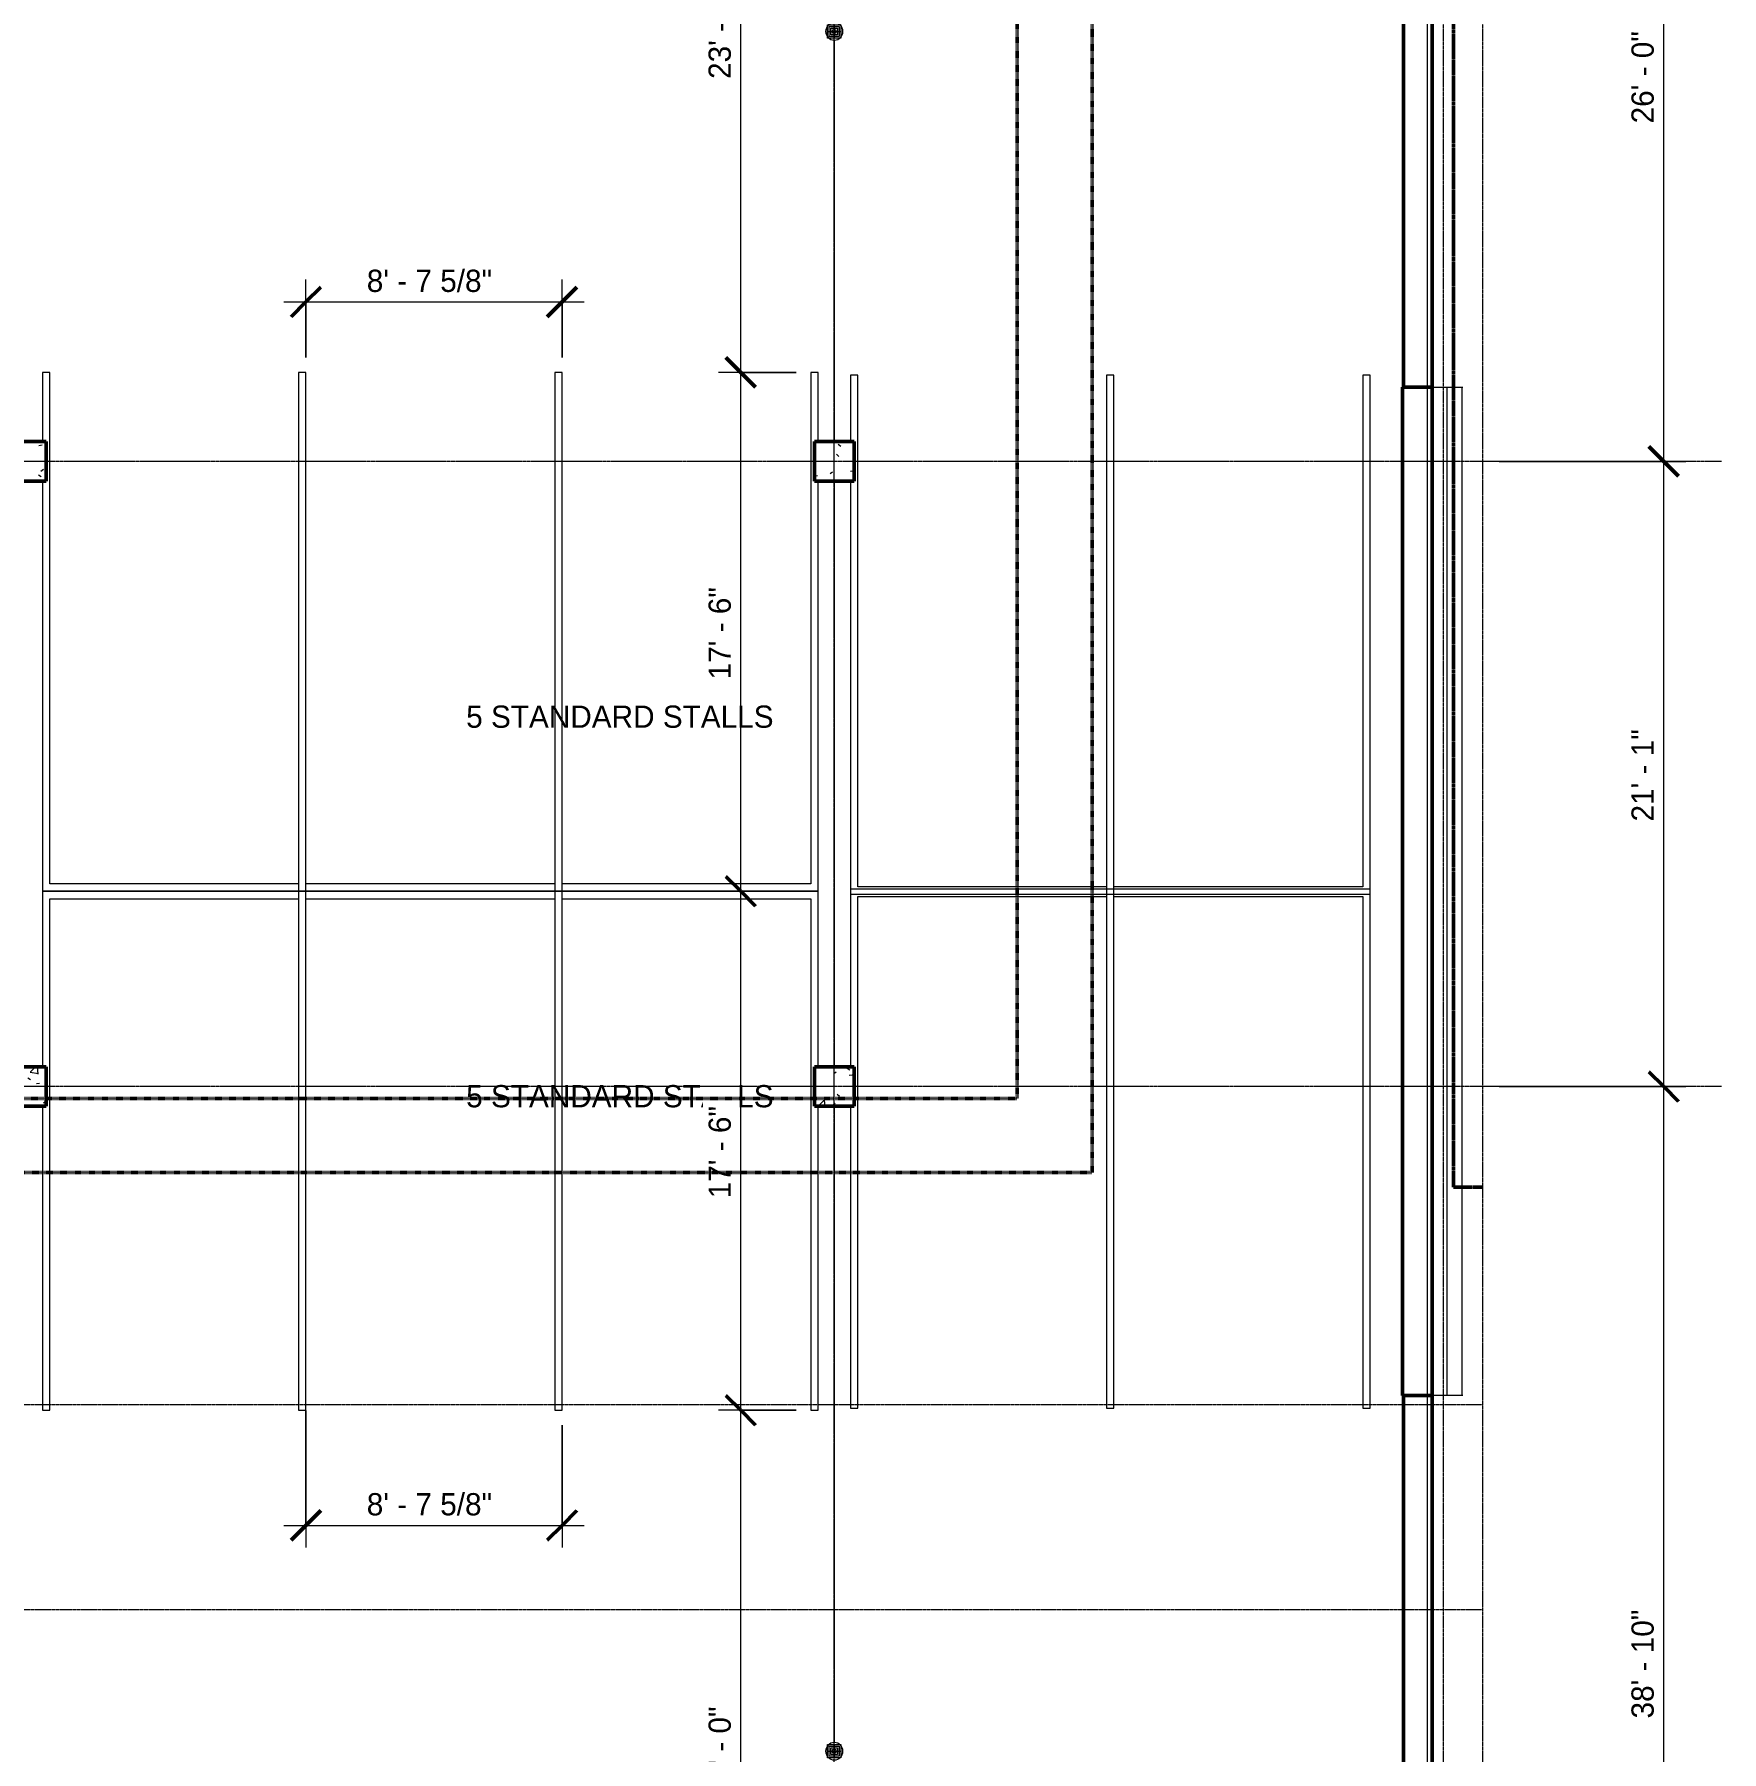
# Model space of a CAD drawing. Header units: inches. Extents: x -4218 to -1814, y 9706 to 12426.
# Drawn here: x -2497 to -1814, y 11013 to 11708 of the extents above; entities that cross this region are included whole.
import ezdxf

# ---------------------------------------------------------------- set-up
doc = ezdxf.new("R2010")
doc.units = ezdxf.units.IN
doc.header["$MEASUREMENT"] = 0
for name, pattern in [('Aligning Line 1_8_', [0.25, 0.125, -0.125]), ('Dash 1_16_', [0.125, 0.0625, -0.0625]), ('Double Dash 3_8_', [1, 0.375, -0.125, 0.125, -0.125, 0.125, -0.125]), ('Grid Line 1_2_', [0.875, 0.5, -0.125, 0.125, -0.125])]:
    doc.linetypes.add(name, pattern=pattern)
for name, color, linetype, lineweight in [('0-2', 7, 'Continuous', 9), ('A-ANNO-DIMS', 211, 'Continuous', 9), ('A-ANNO-DIMS-96', 211, 'Continuous', 9), ('A-FLOR-1', 10, 'Continuous', 13), ('A-GENM', 5, 'Continuous', 9), ('A-WALL-1', 10, 'Continuous', 13), ('C-PROP-LINE', 91, 'Double Dash 3_8_', 50), ('C-PROP-LINE-2', 91, 'Dash 1_16_', 50), ('G-ANNO-SYMB', 111, 'Aligning Line 1_8_', 9), ('G-ANNO-SYMB-1', 147, 'Aligning Line 1_8_', 9), ('G-ANNO-TEXT-1', 147, 'Continuous', 20), ('P-SANR-FIXT-1', 7, 'Continuous', 9), ('S-COLS', 52, 'Continuous', 9), ('S-COLS-1', 250, 'Continuous', 50), ('S-FNDN-2', 250, 'Continuous', 50), ('S-FNDN-3', 10, 'Continuous', 13), ('S-GRID-1', 1, 'Grid Line 1_2_', 9)]:
    doc.layers.add(name, color=color, linetype=linetype, lineweight=lineweight)
doc.styles.add('Century Gothic', font='ufonts.com_century-gothic.ttf', dxfattribs={"height": 9})
doc.dimstyles.new('OD__1_8__Tol__', dxfattribs={"dimscale": 12, "dimtxt": 9.397514, "dimasz": 1, "dimexe": 0.75, "dimexo": 0.5, "dimgap": 0.125, "dimtad": 1, "dimdec": 3, "dimrnd": 0.125, "dimzin": 3, "dimdsep": 46, "dimlunit": 4, "dimtxsty": 'Century Gothic', "dimblk1": 'OBLIQUE', "dimblk2": 'OBLIQUE', "dimsah": 1, "dimcen": 0.09, "dimdle": 0.75, "dimazin": 0, "dimtfac": 1, "dimtdec": 4, "dimtix": 1, "dimtmove": 0, "dimatfit": 3, "dimfxl": 1, "dimtvp": 1, "dimtfill": 1, "dimfrac": 2, "dimtolj": 1, "dimtzin": 0, "dimarcsym": 2})

# ---------------------------------------------------------------- blocks, each defined once
blk = doc.blocks.new('DIMBLOCK4-FLOOR PLAN - BASEMENT')
at = {"layer": 'A-ANNO-DIMS-96', "lineweight": 50}
for p, q in [((-1837.67, 11282.19), (-1843.67, 11288.19)), ((-1837.67, 11282.19), (-1831.67, 11276.19)), ((-1837.67, 10816.19), (-1843.67, 10822.19)), ((-1837.67, 10816.19), (-1831.67, 10810.19))]:
    blk.add_line(p, q, dxfattribs=at)
at = {"layer": 'A-ANNO-DIMS-96'}
for p, q in [((-1837.67, 11282.19), (-1904.96, 11282.19)), ((-1904.21, 11282.19), (-1828.67, 11282.19)), ((-1837.67, 10816.19), (-1837.67, 11282.19)), ((-1837.67, 10816.19), (-1904.96, 10816.19)), ((-1904.21, 10816.19), (-1828.67, 10816.19))]:
    blk.add_line(p, q, dxfattribs=at)
at = {"layer": 'A-ANNO-DIMS-96', "color": 0, "insert": (-1850.71, 11026.44), "char_height": 9, "width": 54.5951, "attachment_point": 1, "rotation": 90, "line_spacing_factor": 0.984502, "style": 'Century Gothic', "bg_fill": 3, "box_fill_scale": 1.25, "bg_fill_color": 256, "bg_fill_true_color": 13158600, "bg_fill_transparency": 0}
blk.add_mtext('38\' - 10"', dxfattribs=at)
blk = doc.blocks.new('_Oblique')
at = {"color": 0, "linetype": 'ByBlock', "lineweight": -2}
blk.add_line((-0.5, -0.5), (0.5, 0.5), dxfattribs=at)
blk = doc.blocks.new('DIMBLOCK5-FLOOR PLAN - BASEMENT')
at = {"layer": 'A-ANNO-DIMS-96', "lineweight": 50}
for p, q in [((-1837.67, 11535.19), (-1843.67, 11541.19)), ((-1837.67, 11535.19), (-1831.67, 11529.19)), ((-1837.67, 11282.19), (-1843.67, 11288.19)), ((-1837.67, 11282.19), (-1831.67, 11276.19))]:
    blk.add_line(p, q, dxfattribs=at)
at = {"layer": 'A-ANNO-DIMS-96'}
for p, q in [((-1837.67, 11535.19), (-1904.96, 11535.19)), ((-1904.21, 11535.19), (-1828.67, 11535.19)), ((-1837.67, 11282.19), (-1837.67, 11535.19)), ((-1837.67, 11282.19), (-1904.96, 11282.19)), ((-1904.21, 11282.19), (-1828.67, 11282.19))]:
    blk.add_line(p, q, dxfattribs=at)
at = {"layer": 'A-ANNO-DIMS-96', "color": 0, "insert": (-1850.71, 11389.45), "char_height": 9, "width": 46.1821, "attachment_point": 1, "rotation": 90, "line_spacing_factor": 0.984502, "style": 'Century Gothic', "bg_fill": 3, "box_fill_scale": 1.25, "bg_fill_color": 256, "bg_fill_true_color": 13158600, "bg_fill_transparency": 0}
blk.add_mtext('21\' - 1"', dxfattribs=at)
blk = doc.blocks.new('DIMBLOCK6-FLOOR PLAN - BASEMENT')
at = {"layer": 'A-ANNO-DIMS-96', "lineweight": 50}
for p, q in [((-1837.67, 11847.19), (-1843.67, 11853.19)), ((-1837.67, 11847.19), (-1831.67, 11841.19)), ((-1837.67, 11535.19), (-1843.67, 11541.19)), ((-1837.67, 11535.19), (-1831.67, 11529.19))]:
    blk.add_line(p, q, dxfattribs=at)
at = {"layer": 'A-ANNO-DIMS-96'}
for p, q in [((-1837.67, 11847.19), (-1904.96, 11847.19)), ((-1904.21, 11847.19), (-1828.67, 11847.19)), ((-1837.67, 11535.19), (-1837.67, 11847.19)), ((-1837.67, 11535.19), (-1904.96, 11535.19)), ((-1904.21, 11535.19), (-1828.67, 11535.19))]:
    blk.add_line(p, q, dxfattribs=at)
at = {"layer": 'A-ANNO-DIMS-96', "color": 0, "insert": (-1850.71, 11671.95), "char_height": 9, "width": 46.1821, "attachment_point": 1, "rotation": 90, "line_spacing_factor": 0.984502, "style": 'Century Gothic', "bg_fill": 3, "box_fill_scale": 1.25, "bg_fill_color": 256, "bg_fill_true_color": 13158600, "bg_fill_transparency": 0}
blk.add_mtext('26\' - 0"', dxfattribs=at)
blk = doc.blocks.new('DIMBLOCK31-FLOOR PLAN - BASEMENT')
at = {"layer": 'A-ANNO-DIMS-96', "lineweight": 50}
for p, q in [((-2211.18, 11151.19), (-2217.18, 11157.19)), ((-2211.18, 11151.19), (-2205.18, 11145.19)), ((-2211.18, 10875.19), (-2217.18, 10881.19)), ((-2211.18, 10875.19), (-2205.18, 10869.19))]:
    blk.add_line(p, q, dxfattribs=at)
at = {"layer": 'A-ANNO-DIMS-96'}
for p, q in [((-2188.82, 11151.19), (-2220.18, 11151.19)), ((-2211.18, 10875.19), (-2211.18, 11151.19)), ((-2211.18, 11151.19), (-2188.82, 11151.19)), ((-2188.82, 10875.19), (-2220.18, 10875.19)), ((-2211.18, 10875.19), (-2188.82, 10875.19))]:
    blk.add_line(p, q, dxfattribs=at)
at = {"layer": 'A-ANNO-DIMS-96', "color": 0, "insert": (-2224.21, 10993.95), "char_height": 9, "width": 46.1821, "attachment_point": 1, "rotation": 90, "line_spacing_factor": 0.984502, "style": 'Century Gothic', "bg_fill": 3, "box_fill_scale": 1.25, "bg_fill_color": 256, "bg_fill_true_color": 13158600, "bg_fill_transparency": 0}
blk.add_mtext('23\' - 0"', dxfattribs=at)
blk = doc.blocks.new('DIMBLOCK32-FLOOR PLAN - BASEMENT')
at = {"layer": 'A-ANNO-DIMS-96', "lineweight": 50}
for p, q in [((-2211.18, 11361.19), (-2217.18, 11367.19)), ((-2211.18, 11361.19), (-2205.18, 11355.19)), ((-2211.18, 11151.19), (-2217.18, 11157.19)), ((-2211.18, 11151.19), (-2205.18, 11145.19))]:
    blk.add_line(p, q, dxfattribs=at)
at = {"layer": 'A-ANNO-DIMS-96'}
for p, q in [((-2213.66, 11361.19), (-2202.18, 11361.19)), ((-2211.18, 11361.19), (-2213.66, 11361.19)), ((-2211.18, 11151.19), (-2211.18, 11361.19)), ((-2188.82, 11151.19), (-2220.18, 11151.19)), ((-2211.18, 11151.19), (-2188.82, 11151.19))]:
    blk.add_line(p, q, dxfattribs=at)
at = {"layer": 'A-ANNO-DIMS-96', "color": 0, "insert": (-2224.21, 11236.95), "char_height": 9, "width": 46.1821, "attachment_point": 1, "rotation": 90, "line_spacing_factor": 0.984502, "style": 'Century Gothic', "bg_fill": 3, "box_fill_scale": 1.25, "bg_fill_color": 256, "bg_fill_true_color": 13158600, "bg_fill_transparency": 0}
blk.add_mtext('17\' - 6"', dxfattribs=at)
blk = doc.blocks.new('DIMBLOCK33-FLOOR PLAN - BASEMENT')
at = {"layer": 'A-ANNO-DIMS-96', "lineweight": 50}
for p, q in [((-2211.18, 11571.19), (-2217.18, 11577.19)), ((-2211.18, 11571.19), (-2205.18, 11565.19)), ((-2211.18, 11361.19), (-2217.18, 11367.19)), ((-2211.18, 11361.19), (-2205.18, 11355.19))]:
    blk.add_line(p, q, dxfattribs=at)
at = {"layer": 'A-ANNO-DIMS-96'}
for p, q in [((-2188.82, 11571.19), (-2220.18, 11571.19)), ((-2211.18, 11361.19), (-2211.18, 11571.19)), ((-2211.18, 11571.19), (-2188.82, 11571.19)), ((-2213.66, 11361.19), (-2202.18, 11361.19)), ((-2211.18, 11361.19), (-2213.66, 11361.19))]:
    blk.add_line(p, q, dxfattribs=at)
at = {"layer": 'A-ANNO-DIMS-96', "color": 0, "insert": (-2224.21, 11446.95), "char_height": 9, "width": 46.1821, "attachment_point": 1, "rotation": 90, "line_spacing_factor": 0.984502, "style": 'Century Gothic', "bg_fill": 3, "box_fill_scale": 1.25, "bg_fill_color": 256, "bg_fill_true_color": 13158600, "bg_fill_transparency": 0}
blk.add_mtext('17\' - 6"', dxfattribs=at)
blk = doc.blocks.new('DIMBLOCK34-FLOOR PLAN - BASEMENT')
at = {"layer": 'A-ANNO-DIMS-96', "lineweight": 50}
for p, q in [((-2211.18, 11847.19), (-2217.18, 11853.19)), ((-2211.18, 11847.19), (-2205.18, 11841.19)), ((-2211.18, 11571.19), (-2217.18, 11577.19)), ((-2211.18, 11571.19), (-2205.18, 11565.19))]:
    blk.add_line(p, q, dxfattribs=at)
at = {"layer": 'A-ANNO-DIMS-96'}
for p, q in [((-2281.82, 11847.19), (-2202.18, 11847.19)), ((-2211.18, 11847.19), (-2281.82, 11847.19)), ((-2211.18, 11571.19), (-2211.18, 11847.19)), ((-2188.82, 11571.19), (-2220.18, 11571.19)), ((-2211.18, 11571.19), (-2188.82, 11571.19))]:
    blk.add_line(p, q, dxfattribs=at)
at = {"layer": 'A-ANNO-DIMS-96', "color": 0, "insert": (-2224.21, 11689.95), "char_height": 9, "width": 46.1821, "attachment_point": 1, "rotation": 90, "line_spacing_factor": 0.984502, "style": 'Century Gothic', "bg_fill": 3, "box_fill_scale": 1.25, "bg_fill_color": 256, "bg_fill_true_color": 13158600, "bg_fill_transparency": 0}
blk.add_mtext('23\' - 0"', dxfattribs=at)
blk = doc.blocks.new('DIMBLOCK37-FLOOR PLAN - BASEMENT')
at = {"layer": 'A-ANNO-DIMS-96'}
for p, q in [((-2387.16, 11151.11), (-2387.16, 11095.6)), ((-2387.16, 11104.6), (-2387.16, 11151.11)), ((-2283.49, 11145.19), (-2283.49, 11095.6)), ((-2283.49, 11104.6), (-2283.49, 11145.19)), ((-2396.16, 11104.6), (-2274.49, 11104.6))]:
    blk.add_line(p, q, dxfattribs=at)
at = {"layer": 'A-ANNO-DIMS-96', "lineweight": 50}
for p, q in [((-2387.16, 11104.6), (-2381.16, 11110.6)), ((-2283.49, 11104.6), (-2277.49, 11110.6)), ((-2387.16, 11104.6), (-2393.16, 11098.6)), ((-2283.49, 11104.6), (-2289.49, 11098.6))]:
    blk.add_line(p, q, dxfattribs=at)
at = {"layer": 'A-ANNO-DIMS-96', "color": 0, "insert": (-2362.54, 11117.63), "char_height": 9, "width": 65.3351, "attachment_point": 1, "line_spacing_factor": 0.984502, "style": 'Century Gothic', "bg_fill": 3, "box_fill_scale": 1.25, "bg_fill_color": 256, "bg_fill_true_color": 13158600, "bg_fill_transparency": 0}
blk.add_mtext('8\' - 7 5/8"', dxfattribs=at)
blk = doc.blocks.new('DIMBLOCK39-FLOOR PLAN - BASEMENT')
at = {"layer": 'A-ANNO-DIMS-96'}
for p, q in [((-2387.16, 11577.19), (-2387.16, 11608.72)), ((-2283.49, 11577.19), (-2283.49, 11608.72)), ((-2396.16, 11599.72), (-2274.49, 11599.72)), ((-2387.16, 11599.72), (-2387.16, 11577.19)), ((-2283.49, 11599.72), (-2283.49, 11577.19))]:
    blk.add_line(p, q, dxfattribs=at)
at = {"layer": 'A-ANNO-DIMS-96', "lineweight": 50}
for p, q in [((-2387.16, 11599.72), (-2393.16, 11593.72)), ((-2387.16, 11599.72), (-2381.16, 11605.72)), ((-2283.49, 11599.72), (-2289.49, 11593.72)), ((-2283.49, 11599.72), (-2277.49, 11605.72))]:
    blk.add_line(p, q, dxfattribs=at)
at = {"layer": 'A-ANNO-DIMS-96', "color": 0, "insert": (-2362.54, 11612.75), "char_height": 9, "width": 65.3351, "attachment_point": 1, "line_spacing_factor": 0.984502, "style": 'Century Gothic', "bg_fill": 3, "box_fill_scale": 1.25, "bg_fill_color": 256, "bg_fill_true_color": 13158600, "bg_fill_transparency": 0}
blk.add_mtext('8\' - 7 5/8"', dxfattribs=at)
blk = doc.blocks.new('Concrete-Rectangular-Column - ONE-V6-FLOOR PLAN - BASEMENT')
at = {"layer": 'S-COLS'}
h = blk.add_hatch(dxfattribs=at)
h.set_pattern_fill('FP_8', color=256, style=0, pattern_type=2)
h.set_pattern_definition([(50, (2173.324, -11535.19), (27.5427, -2.40992), [2.88, -31.68]), (355, (2173.324, -11535.19), (-5.327844, 28.884266), [2.304, -25.344]), (100.451, (2175.62, -11535.39), (22.215316, 26.47393), [2.448, -26.924]), (46.184, (2173.324, -11527.51), (40.98187, -6.35642), [4.32, -47.52]), (96.636, (2176.74, -11528.04), (35.89075, 37.40619), [3.671, -40.386]), (351.184, (2173.324, -11527.51), (35.89097, 37.40622), [3.456, -38.016]), (21, (2177.164, -11529.43), (22.921036, -15.46073), [2.88, -31.68]), (326, (2177.164, -11529.43), (9.34353, 27.84574), [2.304, -25.344]), (71.451, (2179.074, -11530.718), (32.26477, 12.38442), [2.448, -26.924]), (37.5, (2173.324, -11535.189), (0.466855, 12.782707), [1.267, -23.77, 1.267, -24.461, -25.44]), (37.5, (2173.324, -11535.189), (0.466855, 12.782707), [-50.765, 1.267, -24.173]), (7.5, (2173.324, -11535.189), (10.10159, 15.14509), [1.267, -13.402, 1.267, -23.194, -9.696]), (7.5, (2173.324, -11535.189), (10.10159, 15.14509), [-39.13, 1.267, -8.429]), (327.5, (2164.761, -11535.189), (20.499161, -0.86578), [1.267, -8.333, 1.267, -28.685, -39.744]), (327.5, (2164.761, -11535.189), (20.499161, -0.86578), [-39.552, 1.267, -38.477]), (317.5, (2160.921, -11535.189), (22.39478, 3.844288), [1.267, -11.213, 1.267, -18.624, -28.224]), (317.5, (2160.921, -11535.189), (22.39478, 3.844288), [-32.371, 1.267, -26.957])])
h.paths.add_polyline_path([(-8, -8), (8, -8), (8, 8), (-8, 8)], flags=0)
at = {"layer": 'S-COLS-1'}
for p, q in [((8, 8), (-8, 8)), ((-8, 8), (-8, -8)), ((8, -8), (8, 8)), ((-8, -8), (8, -8))]:
    blk.add_line(p, q, dxfattribs=at)
blk = doc.blocks.new('Concrete-Rectangular-Column - ONE-V7-FLOOR PLAN - BASEMENT')
at = {"layer": 'S-COLS'}
h = blk.add_hatch(dxfattribs=at)
h.set_pattern_fill('FP_9', color=256, style=0, pattern_type=2)
h.set_pattern_definition([(50, (2500.324, -11535.19), (27.5427, -2.40992), [2.88, -31.68]), (355, (2500.324, -11535.19), (-5.327844, 28.884266), [2.304, -25.344]), (100.451, (2502.62, -11535.39), (22.215316, 26.47393), [2.448, -26.924]), (46.184, (2500.324, -11527.51), (40.98187, -6.35642), [4.32, -47.52]), (96.636, (2503.74, -11528.04), (35.89075, 37.40619), [3.671, -40.386]), (351.184, (2500.324, -11527.51), (35.89097, 37.40622), [3.456, -38.016]), (21, (2504.164, -11529.43), (22.921036, -15.46073), [2.88, -31.68]), (326, (2504.164, -11529.43), (9.34353, 27.84574), [2.304, -25.344]), (71.451, (2506.074, -11530.718), (32.26477, 12.38442), [2.448, -26.924]), (37.5, (2500.324, -11535.189), (0.466855, 12.782707), [1.267, -23.77, 1.267, -24.461, -25.44]), (37.5, (2500.324, -11535.189), (0.466855, 12.782707), [-50.765, 1.267, -24.173]), (7.5, (2500.324, -11535.189), (10.10159, 15.14509), [1.267, -13.402, 1.267, -23.194, -9.696]), (7.5, (2500.324, -11535.189), (10.10159, 15.14509), [-39.13, 1.267, -8.429]), (327.5, (2491.761, -11535.189), (20.499161, -0.86578), [1.267, -8.333, 1.267, -28.685, -39.744]), (327.5, (2491.761, -11535.189), (20.499161, -0.86578), [-39.552, 1.267, -38.477]), (317.5, (2487.921, -11535.189), (22.39478, 3.844288), [1.267, -11.213, 1.267, -18.624, -28.224]), (317.5, (2487.921, -11535.189), (22.39478, 3.844288), [-32.371, 1.267, -26.957])])
h.paths.add_polyline_path([(8, -8), (8, 8), (-8, 8), (-8, -8), (7.14, -8)], flags=0)
at = {"layer": 'S-COLS-1'}
for p, q in [((8, 8), (-8, 8)), ((-8, 8), (-8, -8)), ((8, -8), (8, 8)), ((-8, -8), (8, -8))]:
    blk.add_line(p, q, dxfattribs=at)
blk = doc.blocks.new('Concrete-Rectangular-Column - ONE-V11-FLOOR PLAN - BASEMENT')
at = {"layer": 'S-COLS'}
h = blk.add_hatch(dxfattribs=at)
h.set_pattern_fill('FP_13', color=256, style=0, pattern_type=2)
h.set_pattern_definition([(50, (2173.324, -11282.19), (27.5427, -2.40992), [2.88, -31.68]), (355, (2173.324, -11282.19), (-5.327844, 28.884266), [2.304, -25.344]), (100.451, (2175.62, -11282.39), (22.215316, 26.47393), [2.448, -26.924]), (46.184, (2173.324, -11274.51), (40.98187, -6.35642), [4.32, -47.52]), (96.636, (2176.74, -11275.04), (35.89075, 37.40619), [3.671, -40.386]), (351.184, (2173.324, -11274.51), (35.89097, 37.40622), [3.456, -38.016]), (21, (2177.164, -11276.43), (22.921036, -15.46073), [2.88, -31.68]), (326, (2177.164, -11276.43), (9.34353, 27.84574), [2.304, -25.344]), (71.451, (2179.074, -11277.718), (32.26477, 12.38442), [2.448, -26.924]), (37.5, (2173.324, -11282.189), (0.466855, 12.782707), [1.267, -23.77, 1.267, -24.461, -25.44]), (37.5, (2173.324, -11282.189), (0.466855, 12.782707), [-50.765, 1.267, -24.173]), (7.5, (2173.324, -11282.189), (10.10159, 15.14509), [1.267, -13.402, 1.267, -23.194, -9.696]), (7.5, (2173.324, -11282.189), (10.10159, 15.14509), [-39.13, 1.267, -8.429]), (327.5, (2164.761, -11282.189), (20.499161, -0.86578), [1.267, -8.333, 1.267, -28.685, -39.744]), (327.5, (2164.761, -11282.189), (20.499161, -0.86578), [-39.552, 1.267, -38.477]), (317.5, (2160.921, -11282.189), (22.39478, 3.844288), [1.267, -11.213, 1.267, -18.624, -28.224]), (317.5, (2160.921, -11282.189), (22.39478, 3.844288), [-32.371, 1.267, -26.957])])
h.paths.add_polyline_path([(-8, -8), (8, -8), (8, 8), (-8, 8)], flags=0)
at = {"layer": 'S-COLS-1'}
for p, q in [((8, 8), (-8, 8)), ((-8, 8), (-8, -8)), ((8, -8), (8, 8)), ((-8, -8), (8, -8))]:
    blk.add_line(p, q, dxfattribs=at)
blk = doc.blocks.new('Concrete-Rectangular-Column - ONE-V12-FLOOR PLAN - BASEMENT')
at = {"layer": 'S-COLS'}
h = blk.add_hatch(dxfattribs=at)
h.set_pattern_fill('FP_14', color=256, style=0, pattern_type=2)
h.set_pattern_definition([(50, (2500.324, -11282.19), (27.5427, -2.40992), [2.88, -31.68]), (355, (2500.324, -11282.19), (-5.327844, 28.884266), [2.304, -25.344]), (100.451, (2502.62, -11282.39), (22.215316, 26.47393), [2.448, -26.924]), (46.184, (2500.324, -11274.51), (40.98187, -6.35642), [4.32, -47.52]), (96.636, (2503.74, -11275.04), (35.89075, 37.40619), [3.671, -40.386]), (351.184, (2500.324, -11274.51), (35.89097, 37.40622), [3.456, -38.016]), (21, (2504.164, -11276.43), (22.921036, -15.46073), [2.88, -31.68]), (326, (2504.164, -11276.43), (9.34353, 27.84574), [2.304, -25.344]), (71.451, (2506.074, -11277.718), (32.26477, 12.38442), [2.448, -26.924]), (37.5, (2500.324, -11282.189), (0.466855, 12.782707), [1.267, -23.77, 1.267, -24.461, -25.44]), (37.5, (2500.324, -11282.189), (0.466855, 12.782707), [-50.765, 1.267, -24.173]), (7.5, (2500.324, -11282.189), (10.10159, 15.14509), [1.267, -13.402, 1.267, -23.194, -9.696]), (7.5, (2500.324, -11282.189), (10.10159, 15.14509), [-39.13, 1.267, -8.429]), (327.5, (2491.761, -11282.189), (20.499161, -0.86578), [1.267, -8.333, 1.267, -28.685, -39.744]), (327.5, (2491.761, -11282.189), (20.499161, -0.86578), [-39.552, 1.267, -38.477]), (317.5, (2487.921, -11282.189), (22.39478, 3.844288), [1.267, -11.213, 1.267, -18.624, -28.224]), (317.5, (2487.921, -11282.189), (22.39478, 3.844288), [-32.371, 1.267, -26.957])])
h.paths.add_polyline_path([(8, -8), (8, 8), (-8, 8), (-8, -8), (6.5, -8)], flags=0)
at = {"layer": 'S-COLS-1'}
for p, q in [((8, 8), (-8, 8)), ((-8, 8), (-8, -8)), ((8, -8), (8, 8)), ((-8, -8), (8, -8))]:
    blk.add_line(p, q, dxfattribs=at)
blk = doc.blocks.new('Basic Wall _ EXT - C8AØF - _10_ CONCRETE _ 2_ EPS INSUL_ - ___-2578965-FLOOR PLAN - BASEMENT')
at = {"layer": 'S-FNDN-3'}
for p, q in [((-1931.32, 11565.19), (-1925.38, 11565.19)), ((-1925.38, 11565.19), (-1919.41, 11565.19)), ((-1925.38, 11565.19), (-1925.38, 11157.19)), ((-1919.41, 11565.19), (-1919.02, 11565.19)), ((-1919.41, 11565.19), (-1919.41, 11157.19)), ((-1925.38, 11157.19), (-1931.32, 11157.19)), ((-1919.41, 11157.19), (-1925.38, 11157.19)), ((-1919.02, 11157.19), (-1919.41, 11157.19))]:
    blk.add_line(p, q, dxfattribs=at)
blk = doc.blocks.new('Drain-Floor-WATTS-Square-Stainless_Steel_Strainer-Type_FD-1200-M - 2_ Outlet with 5_ Strainer-2528673-FLOOR PLAN - BASEMENT')
at = {"layer": 'P-SANR-FIXT-1'}
for p, q in [((-2.707, -2.707), (-2.707, 2.707)), ((-2.707, 2.707), (2.707, 2.707)), ((-2.03025, -2.03025), (-2.03025, 2.03025)), ((-2.03025, 2.03025), (2.03025, 2.03025)), ((-1.3535, -1.3535), (-1.3535, 1.3535)), ((-1.3535, 1.3535), (1.3535, 1.3535)), ((-0.67675, -0.67675), (-0.67675, 0.67675)), ((-0.67675, 0.67675), (0.67675, 0.67675)), ((0, 2.707), (0, -2.707)), ((0.67675, 0.67675), (0.67675, -0.67675)), ((1.3535, 1.3535), (1.3535, -1.3535)), ((2.03025, 2.03025), (2.03025, -2.03025)), ((2.707, 2.707), (2.707, -2.707)), ((-2.707, 0), (2.707, 0)), ((2.707, -2.707), (-2.707, -2.707)), ((2.03025, -2.03025), (-2.03025, -2.03025)), ((1.3535, -1.3535), (-1.3535, -1.3535)), ((0.67675, -0.67675), (-0.67675, -0.67675))]:
    blk.add_line(p, q, dxfattribs=at)
for start, end in [(360, 180), (180, 360)]:
    blk.add_arc((0, 0), 3.5, start, end, dxfattribs=at)

msp = doc.modelspace()

# ---------------------------------------------------------------- linework, layer by layer
at = {"layer": 'A-FLOR-1'}
for p, q in [((-1943.32374, 11853.1894), (-1943.32374, 11565.1894)), ((-2173.32374, 11705.6894), (-2173.32374, 11543.1894)), ((-2173.32374, 11527.1894), (-2173.32374, 11290.1894)), ((-2173.32374, 11274.1894), (-2173.32374, 11016.6894)), ((-1943.32374, 11157.1894), (-1943.32374, 10869.1894))]:
    msp.add_line(p, q, dxfattribs=at)
at = {"layer": 'A-GENM'}
for p, q in [((-2490.82374, 11571.1894), (-2493.82374, 11571.1894)), ((-2493.82374, 11571.1894), (-2493.82374, 11543.1894)), ((-2490.82374, 11364.1894), (-2490.82374, 11571.1894)), ((-2163.82374, 11570.0644), (-2166.82374, 11570.0644)), ((-2166.82374, 11570.0644), (-2166.82374, 11543.1894)), ((-2163.82374, 11363.0644), (-2163.82374, 11570.0644)), ((-2060.15577, 11570.0644), (-2063.15577, 11570.0644)), ((-2063.15577, 11570.0644), (-2063.15577, 11363.0644)), ((-2060.15577, 11570.0644), (-2063.15577, 11570.0644)), ((-2063.15577, 11570.0644), (-2063.15577, 11360.0644)), ((-2060.15577, 11360.0644), (-2060.15577, 11570.0644)), ((-2060.15577, 11363.0644), (-2060.15577, 11570.0644)), ((-1956.4878, 11570.0644), (-1959.4878, 11570.0644)), ((-1959.4878, 11570.0644), (-1959.4878, 11363.0644)), ((-1956.4878, 11360.0644), (-1956.4878, 11570.0644)), ((-2493.82374, 11527.1894), (-2493.82374, 11361.1894)), ((-2166.82374, 11527.1894), (-2166.82374, 11360.0644)), ((-2390.15577, 11364.1894), (-2490.82374, 11364.1894)), ((-2286.4878, 11364.1894), (-2387.15577, 11364.1894)), ((-2063.15577, 11363.0644), (-2163.82374, 11363.0644)), ((-1959.4878, 11363.0644), (-2060.15577, 11363.0644)), ((-2387.15577, 11361.1894), (-2493.82374, 11361.1894)), ((-2493.82374, 11361.1894), (-2493.82374, 11290.1894)), ((-2493.82374, 11361.1894), (-2387.15577, 11361.1894)), ((-2490.82374, 11151.1894), (-2490.82374, 11358.1894)), ((-2490.82374, 11358.1894), (-2390.15577, 11358.1894)), ((-2283.4878, 11361.1894), (-2390.15577, 11361.1894)), ((-2390.15577, 11361.1894), (-2283.4878, 11361.1894)), ((-2387.15577, 11358.1894), (-2286.4878, 11358.1894)), ((-2060.15577, 11362.0644), (-2166.82374, 11362.0644)), ((-2166.82374, 11362.0644), (-2166.82374, 11290.1894)), ((-2166.82374, 11360.0644), (-2060.15577, 11360.0644)), ((-2163.82374, 11152.0644), (-2163.82374, 11359.0644)), ((-2163.82374, 11359.0644), (-2063.15577, 11359.0644)), ((-1956.4878, 11362.0644), (-2063.15577, 11362.0644)), ((-2063.15577, 11362.0644), (-2063.15577, 11152.0644)), ((-2063.15577, 11360.0644), (-1956.4878, 11360.0644)), ((-2063.15577, 11359.0644), (-2063.15577, 11152.0644)), ((-2060.15577, 11152.0644), (-2060.15577, 11362.0644)), ((-2060.15577, 11152.0644), (-2060.15577, 11359.0644)), ((-2060.15577, 11359.0644), (-1959.4878, 11359.0644)), ((-1959.4878, 11359.0644), (-1959.4878, 11152.0644)), ((-1956.4878, 11152.0644), (-1956.4878, 11362.0644)), ((-2493.82374, 11274.1894), (-2493.82374, 11151.1894)), ((-2166.82374, 11274.1894), (-2166.82374, 11152.0644)), ((-2493.82374, 11151.1894), (-2490.82374, 11151.1894)), ((-2166.82374, 11152.0644), (-2163.82374, 11152.0644)), ((-2063.15577, 11152.0644), (-2060.15577, 11152.0644)), ((-2063.15577, 11152.0644), (-2060.15577, 11152.0644)), ((-1959.4878, 11152.0644), (-1956.4878, 11152.0644))]:
    msp.add_line(p, q, dxfattribs=at)
at = {"layer": 'A-WALL-1'}
for p, q in [((-1933.32374, 11853.1894), (-1933.32374, 11565.1894)), ((-1933.32374, 11565.1894), (-1933.32374, 11157.1894)), ((-1933.32374, 11157.1894), (-1933.32374, 10869.1894))]:
    msp.add_line(p, q, dxfattribs=at)
at = {"layer": 'C-PROP-LINE'}
msp.add_line((-1922.72374, 11241.3894), (-1922.72374, 12124.5894), dxfattribs=at)
at = {"layer": 'C-PROP-LINE-2'}
for p, q in [((-2068.92374, 11247.3894), (-2068.92374, 12118.5894)), ((-2099.26202, 11277.2894), (-2099.26202, 12088.5894))]:
    msp.add_line(p, q, dxfattribs=at)
at = {"layer": 'G-ANNO-SYMB'}
for p, q in [((-1910.95031, 11153.42614), (-4027.08301, 11153.42614)), ((-1910.95031, 11070.38095), (-4027.08301, 11070.38095))]:
    msp.add_line(p, q, dxfattribs=at)
at = {"layer": 'G-ANNO-SYMB-1'}
msp.add_line((-1926.94838, 12280.04273), (-1926.94838, 9756.52836), dxfattribs=at)
at = {"layer": 'S-FNDN-2'}
for p, q in [((-1942.94874, 11853.1894), (-1942.94874, 11565.1894)), ((-1931.32374, 11565.1894), (-1931.32374, 11853.1894)), ((-1931.32374, 11565.1894), (-1943.32374, 11565.1894)), ((-1943.32374, 11565.1894), (-1943.32374, 11157.1894)), ((-1942.94874, 11565.1894), (-1931.32374, 11565.1894)), ((-1931.32374, 11157.1894), (-1931.32374, 11565.1894)), ((-1943.32374, 11157.1894), (-1931.32374, 11157.1894)), ((-1931.32374, 11157.1894), (-1942.94874, 11157.1894)), ((-1942.94874, 11157.1894), (-1942.94874, 10869.1894)), ((-1931.32374, 10869.1894), (-1931.32374, 11157.1894))]:
    msp.add_line(p, q, dxfattribs=at)
at = {"layer": 'S-GRID-1'}
msp.add_line((-2173.32374, 9836.17969), (-2173.32374, 12376.79045), dxfattribs=at)

# ---------------------------------------------------------------- block references
at = {"layer": '0-2'}
for name, p in [('Drain-Floor-WATTS-Square-Stainless_Steel_Strainer-Type_FD-1200-M - 2_ Outlet with 5_ Strainer-2528673-FLOOR PLAN - BASEMENT', (-2173.32374, 11709.1894)), ('Basic Wall _ EXT - C8AØF - _10_ CONCRETE _ 2_ EPS INSUL_ - ___-2578965-FLOOR PLAN - BASEMENT', (0, 0)), ('Concrete-Rectangular-Column - ONE-V7-FLOOR PLAN - BASEMENT', (-2500.32374, 11535.1894)), ('Concrete-Rectangular-Column - ONE-V12-FLOOR PLAN - BASEMENT', (-2500.32374, 11282.1894)), ('Drain-Floor-WATTS-Square-Stainless_Steel_Strainer-Type_FD-1200-M - 2_ Outlet with 5_ Strainer-2528673-FLOOR PLAN - BASEMENT', (-2173.32374, 11013.1894))]:
    msp.add_blockref(name, p, dxfattribs=at)

# ---------------------------------------------------------------- texts
at = {"layer": 'G-ANNO-TEXT-1', "char_height": 9, "width": 145.137, "attachment_point": 1, "style": 'Century Gothic'}
for insert in [(-2322.30589, 11436.36416), (-2322.30589, 11282.76416)]:
    msp.add_mtext('5 STANDARD STALLS', dxfattribs=dict(at, insert=insert))

# ---------------------------------------------------------------- next in the draw order: dimensions: what is measured, and where the dimension line sits
at = {"layer": 'A-ANNO-DIMS'}
for base, p1, p2, override, picture, middle in [((-1837.66996, 11282.1894), (-1910.20638, 10816.1894), (-1910.20638, 11282.1894), {"dimpost": '<>', "dimfxl": 466}, 'DIMBLOCK4-FLOOR PLAN - BASEMENT', (-1843.89634, 11049.1894)), ((-2211.17573, 11151.1894), (-2182.81983, 10875.1894), (-2182.81983, 11151.1894), {"dimpost": '<>', "dimfxl": 276}, 'DIMBLOCK31-FLOOR PLAN - BASEMENT', (-2217.40211, 11013.1894))]:
    dim = msp.add_linear_dim(base=base, p1=p1, p2=p2, angle=90, dimstyle='OD__1_8__Tol__', override=override, dxfattribs=at)
    dim.commit()
    dim.dimension.update_dxf_attribs({"geometry": picture, "text_midpoint": middle})
dim = msp.add_linear_dim(base=(-2283.4878, 11104.59705), p1=(-2387.15577, 11157.1094), p2=(-2283.4878, 11151.1894), dimstyle='OD__1_8__Tol__', override={"dimpost": '<>', "dimfxl": 103.836863}, dxfattribs=at)
dim.commit()
dim.dimension.update_dxf_attribs({"geometry": 'DIMBLOCK37-FLOOR PLAN - BASEMENT', "text_midpoint": (-2335.32178, 11111.32207)})

# ---------------------------------------------------------------- next in the draw order: linework, layer by layer
at = {"layer": 'A-GENM'}
for p, q in [((-2390.15577, 11361.1894), (-2390.15577, 11151.1894)), ((-2390.15577, 11358.1894), (-2390.15577, 11151.1894)), ((-2387.15577, 11151.1894), (-2387.15577, 11361.1894)), ((-2387.15577, 11151.1894), (-2387.15577, 11358.1894)), ((-2286.4878, 11361.1894), (-2286.4878, 11151.1894)), ((-2286.4878, 11358.1894), (-2286.4878, 11151.1894)), ((-2283.4878, 11151.1894), (-2283.4878, 11361.1894)), ((-2283.4878, 11151.1894), (-2283.4878, 11358.1894)), ((-2390.15577, 11151.1894), (-2387.15577, 11151.1894)), ((-2390.15577, 11151.1894), (-2387.15577, 11151.1894)), ((-2286.4878, 11151.1894), (-2283.4878, 11151.1894)), ((-2286.4878, 11151.1894), (-2283.4878, 11151.1894))]:
    msp.add_line(p, q, dxfattribs=at)
at = {"layer": 'C-PROP-LINE'}
msp.add_line((-1922.72374, 11241.3894), (-1910.95031, 11241.3894), dxfattribs=at)

# ---------------------------------------------------------------- next in the draw order: dimensions: what is measured, and where the dimension line sits
at = {"layer": 'A-ANNO-DIMS'}
for base, p1, p2, override, picture, middle in [((-1837.66996, 11535.1894), (-1910.20638, 11282.1894), (-1910.20638, 11535.1894), {"dimpost": '<>', "dimfxl": 253}, 'DIMBLOCK5-FLOOR PLAN - BASEMENT', (-1843.78315, 11408.6894)), ((-2211.17573, 11361.1894), (-2182.81983, 11151.1894), (-2219.66101, 11361.1894), {"dimpost": '<>', "dimfxl": 213.207112}, 'DIMBLOCK32-FLOOR PLAN - BASEMENT', (-2217.40211, 11256.1894))]:
    dim = msp.add_linear_dim(base=base, p1=p1, p2=p2, angle=90, dimstyle='OD__1_8__Tol__', override=override, dxfattribs=at)
    dim.commit()
    dim.dimension.update_dxf_attribs({"geometry": picture, "text_midpoint": middle})

# ---------------------------------------------------------------- next in the draw order: linework, layer by layer
at = {"layer": 'A-GENM'}
for p, q in [((-2179.81983, 11151.1894), (-2179.81983, 11274.1894)), ((-2182.81983, 11151.1894), (-2179.81983, 11151.1894))]:
    msp.add_line(p, q, dxfattribs=at)
at = {"layer": 'C-PROP-LINE-2'}
for p, q in [((-2099.26202, 11277.2894), (-3402.04874, 11277.2894)), ((-2068.92374, 11247.3894), (-3400.04874, 11247.3894))]:
    msp.add_line(p, q, dxfattribs=at)
at = {"layer": 'S-GRID-1'}
msp.add_line((-1814.20638, 11282.1894), (-4168.71446, 11282.1894), dxfattribs=at)

# ---------------------------------------------------------------- next in the draw order: block references
at = {"layer": '0-2'}
msp.add_blockref('Concrete-Rectangular-Column - ONE-V11-FLOOR PLAN - BASEMENT', (-2173.32374, 11282.1894), dxfattribs=at)

# ---------------------------------------------------------------- next in the draw order: dimensions: what is measured, and where the dimension line sits
at = {"layer": 'A-ANNO-DIMS'}
for base, p1, p2, override, picture, middle in [((-1837.66996, 11847.1894), (-1910.20638, 11535.1894), (-1910.20638, 11847.1894), {"dimpost": '<>', "dimfxl": 312}, 'DIMBLOCK6-FLOOR PLAN - BASEMENT', (-1843.89634, 11691.1894)), ((-2211.17573, 11571.1894), (-2219.66101, 11361.1894), (-2182.81983, 11571.1894), {"dimpost": '<>', "dimfxl": 213.207112}, 'DIMBLOCK33-FLOOR PLAN - BASEMENT', (-2217.40211, 11466.1894))]:
    dim = msp.add_linear_dim(base=base, p1=p1, p2=p2, angle=90, dimstyle='OD__1_8__Tol__', override=override, dxfattribs=at)
    dim.commit()
    dim.dimension.update_dxf_attribs({"geometry": picture, "text_midpoint": middle})

# ---------------------------------------------------------------- next in the draw order: linework, layer by layer
at = {"layer": 'A-GENM'}
for p, q in [((-2179.81983, 11361.1894), (-2179.81983, 11527.1894)), ((-2182.81983, 11364.1894), (-2283.4878, 11364.1894)), ((-2179.81983, 11361.1894), (-2286.4878, 11361.1894)), ((-2286.4878, 11361.1894), (-2179.81983, 11361.1894)), ((-2283.4878, 11358.1894), (-2182.81983, 11358.1894)), ((-2182.81983, 11358.1894), (-2182.81983, 11151.1894)), ((-2179.81983, 11290.1894), (-2179.81983, 11361.1894))]:
    msp.add_line(p, q, dxfattribs=at)
at = {"layer": 'G-ANNO-SYMB-1'}
msp.add_line((-1910.95638, 12280.04273), (-1910.95638, 9706.24032), dxfattribs=at)
at = {"layer": 'S-GRID-1'}
msp.add_line((-1814.20638, 11535.1894), (-4168.71446, 11535.1894), dxfattribs=at)

# ---------------------------------------------------------------- next in the draw order: block references
at = {"layer": '0-2'}
msp.add_blockref('Concrete-Rectangular-Column - ONE-V6-FLOOR PLAN - BASEMENT', (-2173.32374, 11535.1894), dxfattribs=at)

# ---------------------------------------------------------------- next in the draw order: dimensions: what is measured, and where the dimension line sits
at = {"layer": 'A-ANNO-DIMS'}
dim = msp.add_linear_dim(base=(-2211.17573, 11847.1894), p1=(-2182.81983, 11571.1894), p2=(-2287.82374, 11847.1894), angle=90, dimstyle='OD__1_8__Tol__', override={"dimpost": '<>', "dimfxl": 295.299543}, dxfattribs=at)
dim.commit()
dim.dimension.update_dxf_attribs({"geometry": 'DIMBLOCK34-FLOOR PLAN - BASEMENT', "text_midpoint": (-2217.40211, 11709.1894)})

# ---------------------------------------------------------------- next in the draw order: linework, layer by layer
at = {"layer": 'A-GENM'}
for p, q in [((-2179.81983, 11571.1894), (-2182.81983, 11571.1894)), ((-2182.81983, 11571.1894), (-2182.81983, 11364.1894)), ((-2179.81983, 11543.1894), (-2179.81983, 11571.1894))]:
    msp.add_line(p, q, dxfattribs=at)

# ---------------------------------------------------------------- next in the draw order: dimensions: what is measured, and where the dimension line sits
at = {"layer": 'A-ANNO-DIMS'}
dim = msp.add_linear_dim(base=(-2283.4878, 11599.71826), p1=(-2387.15577, 11571.1894), p2=(-2283.4878, 11571.1894), dimstyle='OD__1_8__Tol__', override={"dimpost": '<>', "dimfxl": 103.667969}, dxfattribs=at)
dim.commit()
dim.dimension.update_dxf_attribs({"geometry": 'DIMBLOCK39-FLOOR PLAN - BASEMENT', "text_midpoint": (-2335.32178, 11606.44328)})

# ---------------------------------------------------------------- next in the draw order: linework, layer by layer
at = {"layer": 'A-GENM'}
for p, q in [((-2387.15577, 11571.1894), (-2390.15577, 11571.1894)), ((-2390.15577, 11571.1894), (-2390.15577, 11364.1894)), ((-2387.15577, 11571.1894), (-2390.15577, 11571.1894)), ((-2390.15577, 11571.1894), (-2390.15577, 11361.1894)), ((-2387.15577, 11361.1894), (-2387.15577, 11571.1894)), ((-2387.15577, 11364.1894), (-2387.15577, 11571.1894)), ((-2283.4878, 11571.1894), (-2286.4878, 11571.1894)), ((-2286.4878, 11571.1894), (-2286.4878, 11364.1894)), ((-2283.4878, 11571.1894), (-2286.4878, 11571.1894)), ((-2286.4878, 11571.1894), (-2286.4878, 11361.1894)), ((-2283.4878, 11361.1894), (-2283.4878, 11571.1894)), ((-2283.4878, 11364.1894), (-2283.4878, 11571.1894))]:
    msp.add_line(p, q, dxfattribs=at)

doc.saveas('drawing.dxf')
